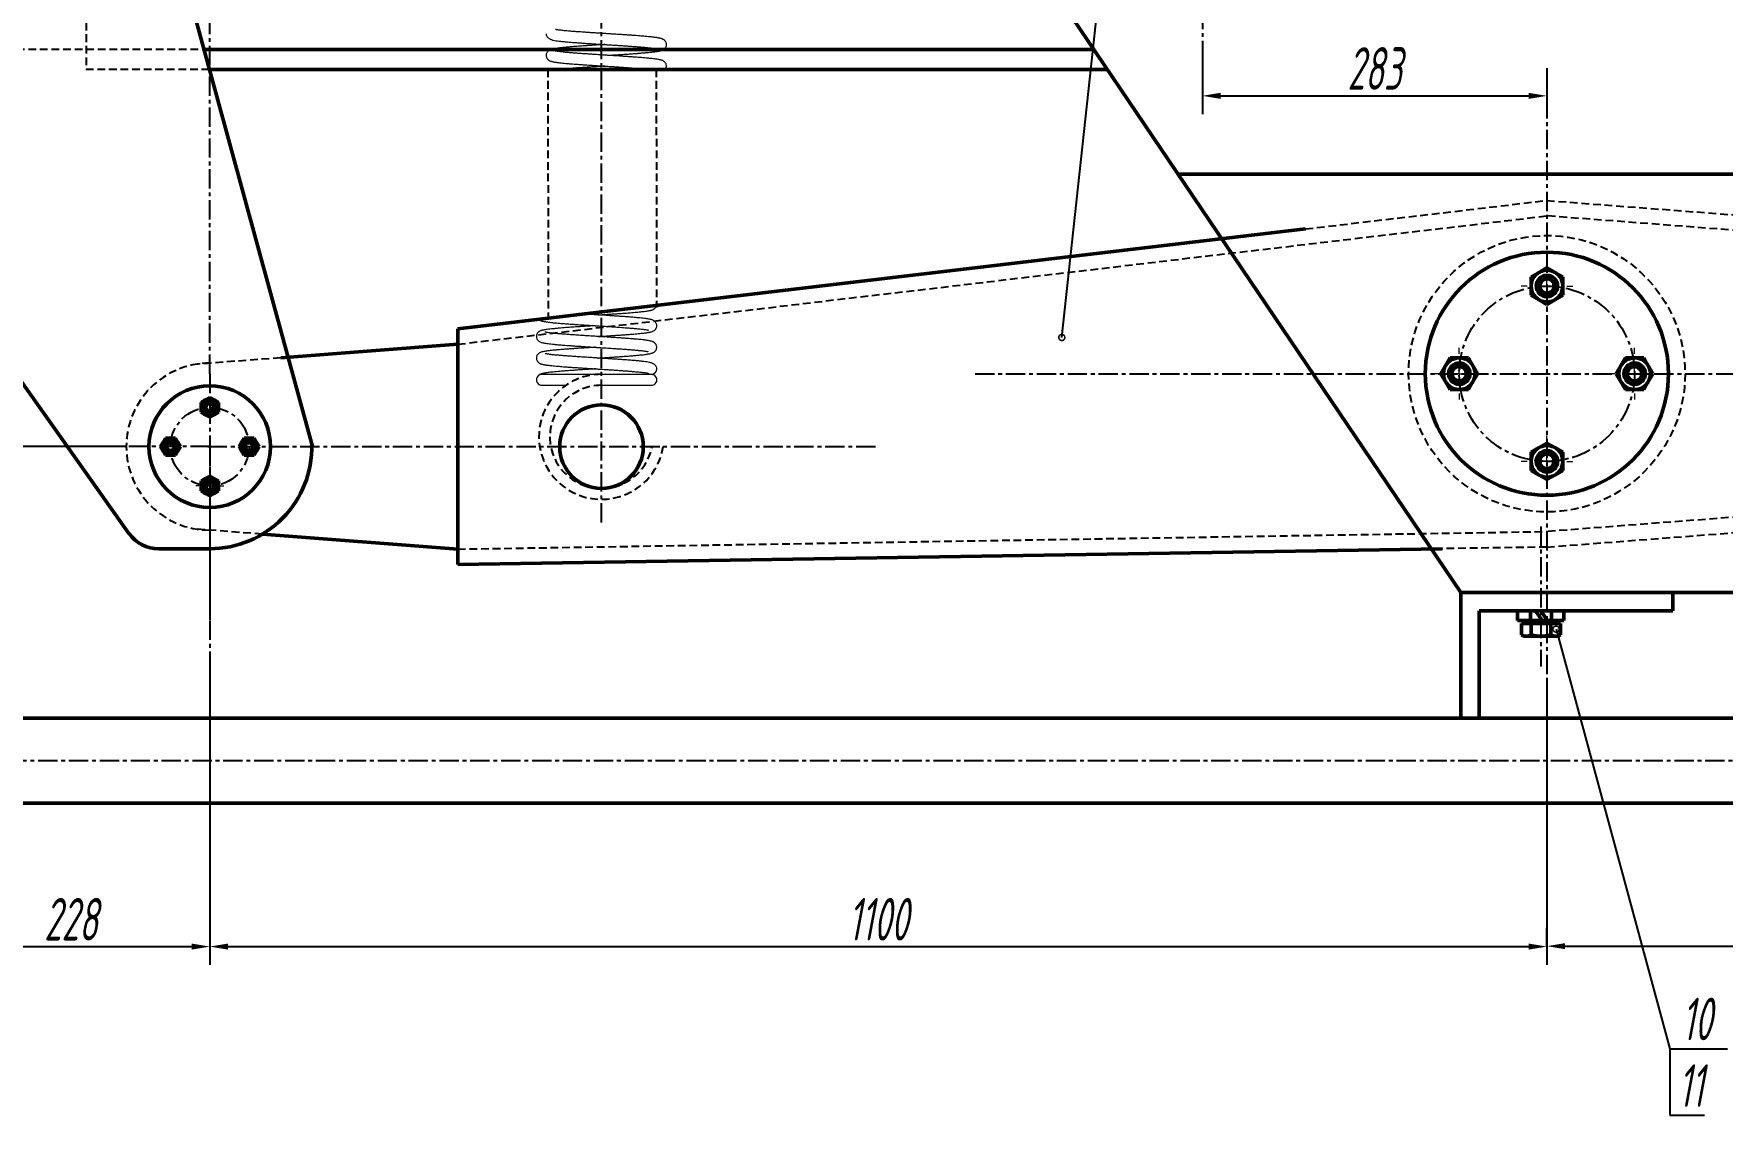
# Model space of a CAD drawing. Header units: millimetres. Extents: x 1573 to 2762, y 56 to 897.
# Drawn here: x 1899.5 to 2177.4, y 381.8 to 559.7 of the extents above; entities that cross this region are included whole.
import ezdxf
from ezdxf import colors
from ezdxf.entities.mleader import LeaderData, LeaderLine
from ezdxf.math import Vec2, Vec3

# ---------------------------------------------------------------- set-up
doc = ezdxf.new("R2010")
doc.units = ezdxf.units.MM
doc.header["$LTSCALE"] = 0.1
doc.linetypes.add('CENTER', pattern=[50.8, 31.75, -6.35, 6.35, -6.35])
doc.linetypes.add('DASHED', pattern=[19.05, 12.7, -6.35])
for name, color, linetype, lineweight in [('点画线', 1, 'CENTER', 25), ('粗实线', 7, 'Continuous', 50), ('细实线', 3, 'Continuous', 25), ('虚线', 2, 'DASHED', 25)]:
    doc.layers.add(name, color=color, linetype=linetype, lineweight=lineweight)
doc.styles.add('字母数字', font='gbeitc.shx', dxfattribs={"width": 0.7, "height": 7})
doc.dimstyles.new('线性', dxfattribs={"dimtxt": 7, "dimasz": 3, "dimexe": 3, "dimexo": 0, "dimgap": 1, "dimtad": 1, "dimdec": 0, "dimlfac": 5, "dimdsep": 46, "dimtxsty": '字母数字', "dimcen": 2.5, "dimadec": 0, "dimazin": 0, "dimtfac": 1, "dimtdec": 0, "dimtmove": 0, "dimatfit": 3, "dimfxl": 1, "dimarcsym": 0})

# ---------------------------------------------------------------- blocks, each defined once
blk = doc.blocks.new('SW_CENTERMARKSYMBOL_0')
at = {"color": 0, "linetype": 'Continuous', "lineweight": 0}
for p, q in [((0, 25), (0, 32.5)), ((-25, 0), (-32.5, 0)), ((0, 0), (-12.5, 0)), ((0, 0), (0, 12.5)), ((0, 0), (0, -12.5)), ((0, 0), (12.5, 0)), ((25, 0), (32.5, 0)), ((0, -25), (0, -32.5))]:
    blk.add_line(p, q, dxfattribs=at)
blk = doc.blocks.new('*U118')
at = {"layer": '粗实线', "color": 7, "linetype": 'Continuous', "lineweight": 50}
for p, q in [((0, 3.01), (-1.3, 2.26)), ((1.3, 2.26), (0, 3.01)), ((-1.3, 2.26), (-2.61, 1.51)), ((-2.61, 1.51), (-2.61, 0)), ((2.61, 1.51), (1.3, 2.26)), ((2.61, 0), (2.61, 1.51)), ((-2.61, 0), (-2.61, -1.51)), ((-2.61, -1.51), (-1.3, -2.26)), ((-1.3, -2.26), (0, -3.01)), ((0, -3.01), (1.3, -2.26)), ((1.3, -2.26), (2.61, -1.51)), ((2.61, -1.51), (2.61, 0))]:
    blk.add_line(p, q, dxfattribs=at)
for radius in [2.61, 1.76, 1.21]:
    blk.add_circle((0, 0), radius, dxfattribs=at)
blk.add_arc((0, 0), 1.18, 255, 195, dxfattribs=at)
at = {"layer": '粗实线', "color": 7, "linetype": 'Continuous', "lineweight": 50, "xscale": 0.1304200000000001, "yscale": 0.1304200000000001, "zscale": 0.1304200000000001}
blk.add_blockref('SW_CENTERMARKSYMBOL_0', (0, 0), dxfattribs=at)
blk = doc.blocks.new('*U119')
at = {"layer": '虚线', "color": 0, "linetype": 'ByBlock', "lineweight": -2, "transparency": 16777216}
for p, rotation in [((546.74, 21.82), 180), ((532.31, 7.4), 270), ((561.16, 7.4), 90.00000000000001)]:
    blk.add_blockref('*U118', p, dxfattribs=dict(at, rotation=rotation))
blk.add_blockref('*U118', (546.74, -7.02), dxfattribs=at)
blk = doc.blocks.new('*U120')
at = {"layer": '粗实线', "color": 7, "linetype": 'Continuous', "lineweight": 50}
for p, q in [((-0.71, 1.23), (-1.42, 0.82)), ((-1.42, 0.82), (-1.42, 0)), ((0, 1.64), (-0.71, 1.23)), ((0.71, 1.23), (0, 1.64)), ((1.42, 0.82), (0.71, 1.23)), ((1.42, 0), (1.42, 0.82)), ((-1.42, 0), (-1.42, -0.82)), ((-1.42, -0.82), (-0.71, -1.23)), ((-0.71, -1.23), (0, -1.64)), ((0, -1.64), (0.71, -1.23)), ((0.71, -1.23), (1.42, -0.82)), ((1.42, -0.82), (1.42, 0))]:
    blk.add_line(p, q, dxfattribs=at)
for radius in [1.42, 0.956, 0.885, 0.659]:
    blk.add_circle((0, 0), radius, dxfattribs=at)
blk.add_arc((0, 0), 0.64, 255, 195, dxfattribs=at)
blk = doc.blocks.new('*U121')
at = {"layer": '虚线', "color": 0, "linetype": 'ByBlock', "lineweight": -2, "transparency": 16777216}
for p, rotation in [((326.74, 13.87), 180), ((320.27, 7.4), 270), ((333.2, 7.4), 90)]:
    blk.add_blockref('*U120', p, dxfattribs=dict(at, rotation=rotation))
blk.add_blockref('*U120', (326.74, 0.93), dxfattribs=at)
blk = doc.blocks.new('*D246')
at = {"layer": 'Defpoints', "color": 0, "transparency": 16777216}
for p in [(1868.01, 572), (1767.58, 491.79), (1914.77, 491.79)]:
    blk.add_point(p, dxfattribs=at)
at = {"layer": '细实线', "color": 0, "lineweight": -2, "transparency": 16777216}
for p, q in [((1868.01, 572), (1764.58, 572)), ((1767.58, 569), (1767.58, 494.79)), ((1914.77, 491.79), (1764.58, 491.79))]:
    blk.add_line(p, q, dxfattribs=at)
at = {"layer": '细实线', "color": 0, "transparency": 16777216}
for points in [[(1767.08, 569), (1768.08, 569), (1767.58, 572)], [(1767.08, 494.79), (1768.08, 494.79), (1767.58, 491.79)]]:
    blk.add_solid(points, dxfattribs=at)
at = {"layer": '细实线', "color": 0, "transparency": 16777216, "insert": (1763.08, 531.89), "char_height": 7, "attachment_point": 5, "rotation": 90, "style": '字母数字'}
blk.add_mtext('401', dxfattribs=at)
blk = doc.blocks.new('*D249')
at = {"layer": 'Defpoints', "color": 0, "transparency": 16777216}
for p in [(1882.86, 549.58), (1928.5, 457.45), (1928.5, 409.52)]:
    blk.add_point(p, dxfattribs=at)
at = {"layer": '细实线', "color": 0, "lineweight": -2, "transparency": 16777216}
for p, q in [((1882.86, 549.58), (1882.86, 406.52)), ((1928.5, 457.45), (1928.5, 406.52)), ((1885.86, 409.52), (1925.5, 409.52))]:
    blk.add_line(p, q, dxfattribs=at)
at = {"layer": '细实线', "color": 0, "transparency": 16777216}
for points in [[(1885.86, 410.02), (1885.86, 409.02), (1882.86, 409.52)], [(1925.5, 410.02), (1925.5, 409.02), (1928.5, 409.52)]]:
    blk.add_solid(points, dxfattribs=at)
at = {"layer": '细实线', "color": 0, "transparency": 16777216, "insert": (1905.68, 414.02), "char_height": 7, "attachment_point": 5, "style": '字母数字'}
blk.add_mtext('228', dxfattribs=at)
blk = doc.blocks.new('*D250')
at = {"layer": 'Defpoints', "color": 0, "transparency": 16777216}
for p in [(1928.5, 457.45), (2148.5, 453.51), (2148.5, 409.52)]:
    blk.add_point(p, dxfattribs=at)
at = {"layer": '细实线', "color": 0, "lineweight": -2, "transparency": 16777216}
for p, q in [((1928.5, 457.45), (1928.5, 406.52)), ((2148.5, 453.51), (2148.5, 406.52)), ((1931.5, 409.52), (2145.5, 409.52))]:
    blk.add_line(p, q, dxfattribs=at)
at = {"layer": '细实线', "color": 0, "transparency": 16777216}
for points in [[(1931.5, 410.02), (1931.5, 409.02), (1928.5, 409.52)], [(2145.5, 410.02), (2145.5, 409.02), (2148.5, 409.52)]]:
    blk.add_solid(points, dxfattribs=at)
at = {"layer": '细实线', "color": 0, "transparency": 16777216, "insert": (2038.5, 414.02), "char_height": 7, "attachment_point": 5, "style": '字母数字'}
blk.add_mtext('1100', dxfattribs=at)
blk = doc.blocks.new('*D251')
at = {"layer": 'Defpoints', "color": 0, "transparency": 16777216}
for p in [(2148.5, 409.52), (2308.5, 409.59), (2308.5, 409.52)]:
    blk.add_point(p, dxfattribs=at)
at = {"layer": '细实线', "color": 0, "lineweight": -2, "transparency": 16777216}
for p, q in [((2148.5, 409.52), (2148.5, 412.59)), ((2308.5, 409.52), (2308.5, 412.59)), ((2151.5, 409.59), (2305.5, 409.59))]:
    blk.add_line(p, q, dxfattribs=at)
at = {"layer": '细实线', "color": 0, "transparency": 16777216}
for points in [[(2151.5, 410.09), (2151.5, 409.09), (2148.5, 409.59)], [(2305.5, 410.09), (2305.5, 409.09), (2308.5, 409.59)]]:
    blk.add_solid(points, dxfattribs=at)
at = {"layer": '细实线', "color": 0, "transparency": 16777216, "insert": (2228.5, 414.09), "char_height": 7, "attachment_point": 5, "style": '字母数字'}
blk.add_mtext('800', dxfattribs=at)
blk = doc.blocks.new('*D252')
at = {"layer": 'Defpoints', "color": 0, "transparency": 16777216}
for p in [(2091.83, 557.71), (2148.5, 554.06), (2148.5, 549.52)]:
    blk.add_point(p, dxfattribs=at)
at = {"layer": '细实线', "color": 0, "lineweight": -2, "transparency": 16777216}
for p, q in [((2091.83, 557.71), (2091.83, 546.52)), ((2148.5, 554.06), (2148.5, 546.52)), ((2094.83, 549.52), (2145.5, 549.52))]:
    blk.add_line(p, q, dxfattribs=at)
at = {"layer": '细实线', "color": 0, "transparency": 16777216}
for points in [[(2094.83, 550.02), (2094.83, 549.02), (2091.83, 549.52)], [(2145.5, 550.02), (2145.5, 549.02), (2148.5, 549.52)]]:
    blk.add_solid(points, dxfattribs=at)
at = {"layer": '细实线', "color": 0, "transparency": 16777216, "insert": (2120.16, 554.02), "char_height": 7, "attachment_point": 5, "style": '字母数字'}
blk.add_mtext('283', dxfattribs=at)
blk = doc.blocks.new('_DotSmall')
at = {"color": 0, "linetype": 'ByBlock', "lineweight": 15, "const_width": 0.5}
blk.add_lwpolyline([(-0.0625, 0, 1), (0.0625, 0, 1)], format="xyb", close=True, dxfattribs=at)

msp = doc.modelspace()

# ---------------------------------------------------------------- linework, layer by layer
at = {"layer": '点画线'}
for p, q in [((1992.95, 479.33), (1992.95, 661.48)), ((1928.5, 503.79), (1928.5, 648.61)), ((2091.83, 619.53), (2091.83, 557.71)), ((1928.5, 503.79), (1928.5, 536.15)), ((1928.5, 503.79), (1928.5, 457.45)), ((1928.5, 491.79), (1860.92, 491.79)), ((1928.16, 491.79), (2038.13, 491.79)), ((1928.5, 491.79), (1928.5, 462.19)), ((2147.53, 478.67), (2147.53, 455.61)), ((1890.09, 440.13), (2350.17, 440.13))]:
    msp.add_line(p, q, dxfattribs=at)
at = {"layer": '点画线', "color": 240, "true_color": 0xed1f24}
msp.add_line((2148.5, 554.06), (2148.5, 453.51), dxfattribs=at)
at = {"layer": '点画线', "color": 1}
msp.add_line((2054.42, 503.79), (2350.88, 503.79), dxfattribs=at)
at = {"layer": '点画线'}
for centre, radius in [((2148.5, 503.79), 14.42), ((1928.5, 491.79), 6.47)]:
    msp.add_circle(centre, radius, dxfattribs=at)
at = {"layer": '粗实线'}
for p, q in [((1945.39, 491.79), (1908.33, 627.51)), ((1915.21, 477.51), (1821.44, 609.77)), ((2134.34, 467.77), (2051.55, 590.32)), ((2073.96, 557.15), (1927.55, 557.15)), ((2076.18, 553.87), (1928.43, 553.87)), ((1969.33, 511.18), (2108.76, 527.61)), ((1969.33, 508.64), (1940.2, 506.41)), ((1969.33, 474.93), (1937.17, 477.39)), ((1928.5, 474.98), (1920.11, 474.98)), ((1969.33, 472.39), (2131.25, 475)), ((2134.34, 467.77), (2134.32, 464.77)), ((2134.34, 467.77), (2134.34, 450.13)), ((2169.23, 464.77), (2169.23, 467.77)), ((2134.32, 464.77), (2134.34, 464.77)), ((2137.34, 464.77), (2169.23, 464.77)), ((2137.34, 464.77), (2137.34, 447.13)), ((2149.28, 463.17), (2145.78, 463.17)), ((2134.34, 450.13), (2134.34, 447.13)), ((2137.34, 447.13), (1894.81, 447.13)), ((2137.34, 447.13), (2265.98, 447.13)), ((2137.34, 433.13), (1885.38, 433.13)), ((2137.34, 433.13), (2265.98, 433.13))]:
    msp.add_line(p, q, dxfattribs=at)
at = {"layer": '粗实线', "color": 7}
for p, q in [((2179.68, 536.63), (2087.82, 536.63)), ((1969.33, 511.18), (1969.33, 472.39)), ((2179.68, 467.77), (2134.34, 467.77))]:
    msp.add_line(p, q, dxfattribs=at)
at = {"layer": '粗实线', "lineweight": 50}
for p, q in [((2145.78, 464.77), (2143.65, 464.77)), ((2143.65, 463.17), (2143.65, 464.77)), ((2149.28, 464.77), (2145.78, 464.77)), ((2147.7, 463.17), (2146.65, 464.77)), ((2148.58, 463.17), (2147.53, 464.77)), ((2149.28, 463.17), (2149.28, 464.77)), ((2149.28, 464.77), (2151.31, 464.77)), ((2151.31, 464.77), (2151.31, 463.17)), ((2143.65, 463.17), (2145.78, 463.17)), ((2151.31, 463.17), (2149.28, 463.17))]:
    msp.add_line(p, q, dxfattribs=at)
at = {"layer": '粗实线', "color": 7, "linetype": 'Continuous', "lineweight": 50}
for p, q in [((2145.78, 464.77), (2145.78, 463.17)), ((2149.28, 463.17), (2149.28, 464.77)), ((2144.3, 462.68), (2144.3, 460.83)), ((2144.3, 462.68), (2145.11, 462.68)), ((2144.73, 463.03), (2144.73, 462.68)), ((2144.73, 463.03), (2147.53, 463.03)), ((2145.11, 462.68), (2145.92, 462.68)), ((2145.92, 462.68), (2145.92, 460.83)), ((2145.92, 462.68), (2147.53, 462.68)), ((2147.53, 463.03), (2150.33, 463.03)), ((2147.53, 462.68), (2149.15, 462.68)), ((2149.15, 462.68), (2149.15, 460.83)), ((2149.15, 462.68), (2149.95, 462.68)), ((2149.95, 462.68), (2150.76, 462.68)), ((2150.33, 462.68), (2150.33, 463.03)), ((2150.76, 462.68), (2150.76, 460.83)), ((2144.3, 460.83), (2144.73, 460.58)), ((2144.73, 460.58), (2145.11, 460.58)), ((2145.11, 460.58), (2147.53, 460.58)), ((2147.53, 460.58), (2149.95, 460.58)), ((2149.95, 460.58), (2150.33, 460.58)), ((2150.33, 460.58), (2150.76, 460.83))]:
    msp.add_line(p, q, dxfattribs=at)
at = {"layer": '粗实线', "color": 7}
for centre, radius in [((2148.5, 503.79), 20), ((1928.5, 491.79), 10)]:
    msp.add_circle(centre, radius, dxfattribs=at)
at = {"layer": '粗实线', "color": 7, "true_color": 0xffffff}
msp.add_circle((1992.95, 491.79), 6.87, dxfattribs=at)
at = {"layer": '粗实线'}
for centre, radius, start, end in [((1928.5, 491.79), 16.8, 270, 1.0718), ((1920.11, 480.98), 6, 215.3386, 270)]:
    msp.add_arc(centre, radius, start, end, dxfattribs=at)
at = {"layer": '粗实线', "color": 7, "linetype": 'Continuous', "lineweight": 50}
for centre, start, end in [((2145.64, 463.17), 270, 0), ((2149.42, 463.17), 180, 270)]:
    msp.add_arc(centre, 0.14, start, end, dxfattribs=at)
for points in [[(2145.11, 460.58), (2144.97, 460.58), (2144.84, 460.61), (2144.57, 460.69), (2144.43, 460.76), (2144.3, 460.83)], [(2145.92, 460.83), (2146.18, 460.76), (2146.45, 460.69), (2146.99, 460.61), (2147.26, 460.58), (2147.53, 460.58)], [(2147.53, 460.58), (2147.81, 460.58), (2148.08, 460.61), (2148.62, 460.7), (2148.89, 460.76), (2149.15, 460.83)], [(2149.95, 460.58), (2149.82, 460.58), (2149.68, 460.61), (2149.41, 460.69), (2149.28, 460.76), (2149.15, 460.83)]]:
    msp.add_open_spline(points, degree=3, knots=[0, 0, 0, 0, 0.5, 0.5, 1, 1, 1, 1], dxfattribs=at)
for points in [[(2145.92, 460.83), (2145.65, 460.68), (2145.38, 460.58), (2145.11, 460.58)], [(2150.76, 460.83), (2150.5, 460.68), (2150.23, 460.58), (2149.95, 460.58)]]:
    msp.add_open_spline(points, degree=3, dxfattribs=at)
at = {"layer": '细实线'}
for p, q in [((2168.72, 392.71), (2168.72, 381.77)), ((2168.72, 381.77), (2174.43, 381.77))]:
    msp.add_line(p, q, dxfattribs=at)
at = {"layer": '虚线'}
for p, q in [((1908.14, 590.13), (1908.14, 553.87)), ((1928.5, 557.15), (1882.86, 557.15)), ((2001.95, 555.62), (2001.95, 555.56)), ((1928.43, 553.87), (1908.14, 553.87)), ((1984.12, 553.87), (1984.19, 512.93)), ((2001.96, 553.87), (2002.02, 514.68)), ((2108.76, 527.61), (2148.5, 532.3)), ((1969.33, 508.64), (2148.5, 529.76)), ((2267.68, 520.64), (2148.5, 529.76)), ((1940.2, 506.41), (1926.42, 505.36)), ((2267.68, 486.93), (2148.5, 477.82)), ((1937.17, 477.39), (1926.42, 478.21)), ((1969.33, 474.93), (2148.5, 477.82)), ((2148.5, 475.27), (2131.25, 475)), ((2148.5, 475.27), (2179.68, 477.66))]:
    msp.add_line(p, q, dxfattribs=at)
at = {"layer": '虚线', "color": 2, "true_color": 0xf1eb1f}
msp.add_line((2148.5, 532.3), (2179.68, 529.91), dxfattribs=at)
at = {"layer": '虚线', "color": 2}
msp.add_line((2001.28, 491.79), (2003.1, 491.79), dxfattribs=at)
msp.add_circle((2148.5, 503.79), 22.74, dxfattribs=at)
at = {"layer": '虚线', "color": 0}
msp.add_circle((2148.5, 503.79), 20, dxfattribs=at)
at = {"layer": '虚线'}
msp.add_arc((1928.5, 491.79), 13.73, 90, 270, dxfattribs=at)
at = {"layer": '虚线', "color": 2, "linetype": 'Continuous', "lineweight": 15}
for centre, start, end in [((1983.15, 502.79), 90.0154, 270.0154), ((2001.15, 504.6), 227.3173, 359.8787), ((2001.15, 502.79), 0.0001, 90.0316), ((2001.15, 502.79), 269.9791, 0.0001)]:
    msp.add_arc(centre, 0.9, start, end, dxfattribs=at)
at = {"layer": '虚线', "color": 2}
for centre, radius, end in [((1992.95, 493.41), 10.29, 350.931), ((1992.95, 493.4), 8.49, 349.0068)]:
    msp.add_arc(centre, radius, 90, end, dxfattribs=at)
at = {"layer": '虚线', "color": 2, "linetype": 'Continuous', "lineweight": 15}
for points, knots in [([(1983.84, 559.74), (1983.85, 559.64), (1983.87, 559.46), (1984.01, 559.23), (1984.2, 559.04), (1984.41, 558.9), (1984.62, 558.8), (1984.82, 558.73), (1985.09, 558.66), (1985.46, 558.59), (1985.95, 558.53), (1986.5, 558.47), (1987.17, 558.41), (1987.95, 558.34), (1988.72, 558.28), (1989.43, 558.23), (1990.05, 558.18), (1990.71, 558.14), (1991.36, 558.1), (1991.94, 558.06), (1992.42, 558.03), (1992.8, 558.01), (1993.11, 557.99), (1993.36, 557.97), (1993.56, 557.96), (1993.76, 557.94), (1994.03, 557.93), (1994.4, 557.9), (1994.87, 557.88), (1995.42, 557.84), (1996.07, 557.8), (1996.78, 557.75), (1997.54, 557.7), (1998.29, 557.65), (1999.01, 557.59), (1999.71, 557.54), (2000.28, 557.49), (2000.73, 557.44), (2001.07, 557.41), (2001.35, 557.37), (2001.58, 557.34), (2001.77, 557.32), (2001.91, 557.29), (2002.03, 557.27), (2002.12, 557.26), (2002.19, 557.24), (2002.21, 557.24), (2002.21, 557.24), (2002.21, 557.24)], [0, 0, 0, 0, 0.023346, 0.045372, 0.068651, 0.087966, 0.103674, 0.118389, 0.133182, 0.166775, 0.201742, 0.238283, 0.276323, 0.315865, 0.356915, 0.382279, 0.408187, 0.434639, 0.461203, 0.484761, 0.50163, 0.515991, 0.527845, 0.537193, 0.544036, 0.549882, 0.560153, 0.574151, 0.591872, 0.61329, 0.636517, 0.666422, 0.697295, 0.729125, 0.761906, 0.795633, 0.830299, 0.853697, 0.875611, 0.895722, 0.914035, 0.930553, 0.945279, 0.958218, 0.969375, 0.980162, 0.991884, 1, 1, 1, 1]), ([(1993.97, 556.19), (1994.09, 556.19), (1994.38, 556.21), (1994.8, 556.24), (1995.27, 556.27), (1995.77, 556.3), (1996.39, 556.34), (1997.04, 556.38), (1997.72, 556.43), (1998.37, 556.48), (1999.01, 556.52), (1999.59, 556.57), (2000.15, 556.62), (2000.68, 556.67), (2001.16, 556.71), (2001.57, 556.76), (2001.94, 556.81), (2002.28, 556.86), (2002.59, 556.92), (2002.82, 556.98), (2002.99, 557.04), (2003.15, 557.12), (2003.34, 557.25), (2003.5, 557.44), (2003.6, 557.65), (2003.65, 557.88), (2003.64, 558.11), (2003.58, 558.31), (2003.5, 558.47), (2003.4, 558.6), (2003.3, 558.69), (2003.2, 558.76), (2003.11, 558.82), (2003, 558.87), (2002.87, 558.92), (2002.7, 558.97), (2002.5, 559.02), (2002.31, 559.05), (2002.13, 559.08), (2001.98, 559.11), (2001.84, 559.12), (2001.68, 559.15), (2001.44, 559.17), (2001.1, 559.21), (2000.66, 559.26), (2000.18, 559.3), (1999.68, 559.34), (1999.19, 559.38), (1998.63, 559.43), (1998.03, 559.47), (1997.41, 559.51), (1996.79, 559.56), (1996.18, 559.6), (1995.59, 559.63), (1995.09, 559.66), (1994.67, 559.69), (1994.31, 559.71), (1993.99, 559.73), (1993.65, 559.76), (1993.25, 559.78), (1992.77, 559.81), (1992.2, 559.85), (1991.55, 559.89), (1990.81, 559.94), (1990.12, 559.98), (1989.48, 560.03), (1988.91, 560.07), (1988.33, 560.11), (1987.78, 560.16), (1987.28, 560.2), (1986.84, 560.24), (1986.48, 560.28), (1986.18, 560.32), (1985.9, 560.35), (1985.67, 560.38), (1985.51, 560.41), (1985.42, 560.42), (1985.37, 560.43), (1985.38, 560.42), (1985.38, 560.42)], [0, 0, 0, 0, 0.008713, 0.021313, 0.030819, 0.043238, 0.05859, 0.076881, 0.093635, 0.112232, 0.130908, 0.148746, 0.165746, 0.185814, 0.204572, 0.222018, 0.238155, 0.258346, 0.278178, 0.297745, 0.307464, 0.317316, 0.3277, 0.336032, 0.344045, 0.351491, 0.358276, 0.364458, 0.370134, 0.375344, 0.380168, 0.384934, 0.391274, 0.399554, 0.409802, 0.423705, 0.436831, 0.448209, 0.45787, 0.46584, 0.472141, 0.478136, 0.490489, 0.505211, 0.522295, 0.541738, 0.556009, 0.571324, 0.58768, 0.605066, 0.62203, 0.637518, 0.654161, 0.668687, 0.681103, 0.69141, 0.699612, 0.707113, 0.715061, 0.724719, 0.736309, 0.750229, 0.766485, 0.785069, 0.805972, 0.821196, 0.837445, 0.854717, 0.872855, 0.890277, 0.906561, 0.921706, 0.93571, 0.948576, 0.965752, 0.980418, 0.988807, 0.996405, 1, 1, 1, 1]), ([(1993.52, 557.96), (1993.45, 557.96), (1993.25, 557.94), (1992.87, 557.92), (1992.38, 557.89), (1991.82, 557.85), (1991.21, 557.81), (1990.55, 557.77), (1989.78, 557.72), (1988.97, 557.66), (1988.15, 557.6), (1987.46, 557.54), (1986.84, 557.48), (1986.32, 557.43), (1985.88, 557.38), (1985.53, 557.33), (1985.24, 557.29), (1984.98, 557.24), (1984.74, 557.18), (1984.58, 557.13), (1984.42, 557.07), (1984.28, 556.99), (1984.13, 556.87), (1983.99, 556.7), (1983.89, 556.49), (1983.84, 556.26), (1983.85, 556.03), (1983.91, 555.83), (1983.99, 555.67), (1984.09, 555.55), (1984.18, 555.46), (1984.28, 555.38), (1984.38, 555.33), (1984.48, 555.27), (1984.62, 555.23), (1984.78, 555.18), (1984.99, 555.13), (1985.22, 555.09), (1985.42, 555.05), (1985.58, 555.03), (1985.73, 555.01), (1985.93, 554.98), (1986.21, 554.95), (1986.6, 554.91), (1987.1, 554.86), (1987.63, 554.82), (1988.18, 554.77), (1988.73, 554.73), (1989.32, 554.69), (1989.94, 554.64), (1990.54, 554.6), (1991.13, 554.56), (1991.7, 554.53), (1992.23, 554.49), (1992.68, 554.46), (1993.05, 554.44), (1993.36, 554.42), (1993.68, 554.4), (1994.04, 554.38), (1994.48, 554.35), (1995, 554.32), (1995.59, 554.28), (1996.26, 554.24), (1997, 554.19), (1997.68, 554.14), (1998.31, 554.1), (1998.86, 554.05), (1999.49, 554), (2000.13, 553.95), (2000.74, 553.89), (2001.22, 553.84), (2001.6, 553.79), (2001.87, 553.75), (2002.07, 553.72), (2002.19, 553.7), (2002.26, 553.68), (2002.25, 553.68), (2002.25, 553.68)], [0, 0, 0, 0, 0.0045479, 0.0149221, 0.0268822, 0.04043, 0.0555675, 0.0722966, 0.0899884, 0.1152555, 0.138859, 0.1607948, 0.1810613, 0.202177, 0.2211071, 0.2378443, 0.2531322, 0.268686, 0.2846222, 0.3009789, 0.3082173, 0.3156261, 0.3233971, 0.3316236, 0.3395174, 0.3468411, 0.3535033, 0.3595743, 0.3651515, 0.3702769, 0.3750278, 0.3797454, 0.3860408, 0.3942517, 0.4044077, 0.4164121, 0.4315628, 0.4443666, 0.4548737, 0.4631212, 0.4698867, 0.477525, 0.4909322, 0.506675, 0.5247473, 0.5451422, 0.5600301, 0.5759469, 0.5928913, 0.6099289, 0.6255309, 0.6396782, 0.6547371, 0.6677092, 0.6785982, 0.6874064, 0.6941356, 0.701265, 0.71, 0.7204493, 0.7328941, 0.7474085, 0.7639883, 0.7826283, 0.8033206, 0.8182543, 0.8340934, 0.8508097, 0.8752325, 0.897834, 0.9186122, 0.9375708, 0.9547122, 0.9700407, 0.9835665, 0.9954134, 1, 1, 1, 1]), ([(2003.47, 553.87), (2003.51, 553.92), (2003.59, 554.06), (2003.66, 554.33), (2003.63, 554.64), (2003.52, 554.89), (2003.38, 555.07), (2003.21, 555.22), (2003.02, 555.32), (2002.85, 555.38), (2002.69, 555.42), (2002.51, 555.46), (2002.26, 555.51), (2001.93, 555.56), (2001.5, 555.62), (2001.01, 555.67), (2000.44, 555.73), (1999.75, 555.79), (1999.07, 555.84), (1998.43, 555.89), (1997.85, 555.93), (1997.23, 555.98), (1996.58, 556.02), (1995.97, 556.06), (1995.44, 556.09), (1995, 556.12), (1994.63, 556.14), (1994.33, 556.16), (1994.09, 556.18), (1993.9, 556.19), (1993.71, 556.2), (1993.48, 556.22), (1993.18, 556.24), (1992.81, 556.26), (1992.38, 556.29), (1991.81, 556.32), (1991.14, 556.37), (1990.38, 556.42), (1989.62, 556.47), (1988.88, 556.52), (1988.17, 556.58), (1987.49, 556.63), (1986.89, 556.69), (1986.38, 556.74), (1985.99, 556.79), (1985.7, 556.83), (1985.5, 556.86), (1985.38, 556.89), (1985.32, 556.9), (1985.29, 556.91), (1985.27, 556.91), (1985.28, 556.91), (1985.28, 556.9)], [0.3352831, 0.3352831, 0.3352831, 0.3352831, 0.3411813, 0.3501714, 0.3595169, 0.3685136, 0.3770674, 0.385153, 0.3975586, 0.4098413, 0.4221779, 0.4344356, 0.4466262, 0.4668218, 0.4869089, 0.507039, 0.5283872, 0.5512623, 0.5756601, 0.5910349, 0.6069597, 0.6234342, 0.6404576, 0.6571972, 0.6694349, 0.6800546, 0.6890578, 0.6964457, 0.702219, 0.7063784, 0.7103327, 0.7159471, 0.7232296, 0.7321792, 0.7427942, 0.7548992, 0.7738353, 0.793396, 0.8135766, 0.8343733, 0.8557828, 0.877799, 0.9004075, 0.9217935, 0.9405701, 0.9567418, 0.9703159, 0.9813036, 0.9852567, 0.9904741, 0.997151, 1, 1, 1, 1]), ([(1993.52, 554.41), (1993.47, 554.41), (1993.31, 554.4), (1993.01, 554.38), (1992.58, 554.35), (1992.07, 554.32), (1991.46, 554.28), (1990.75, 554.23), (1989.99, 554.18), (1989.23, 554.13), (1988.54, 554.08), (1987.92, 554.03), (1987.36, 553.98), (1986.85, 553.93), (1986.49, 553.9), (1986.3, 553.88), (1986.27, 553.87)], [0, 0, 0, 0, 0.0031899, 0.011459, 0.0218273, 0.0342966, 0.0481524, 0.0671941, 0.0868773, 0.1072084, 0.1281927, 0.1454547, 0.1631379, 0.1812455, 0.199157, 0.203834, 0.203834, 0.203834, 0.203834]), ([(1992.38, 513.47), (1992.39, 513.47), (1992.54, 513.48), (1992.86, 513.5), (1993.35, 513.53), (1993.92, 513.57), (1994.57, 513.61), (1995.29, 513.66), (1996.07, 513.71), (1996.89, 513.77), (1997.62, 513.82), (1998.24, 513.87), (1998.73, 513.92), (1999.23, 513.96), (1999.72, 514.02), (2000.17, 514.07), (2000.53, 514.12), (2000.82, 514.17), (2001.04, 514.22), (2001.21, 514.26), (2001.36, 514.32), (2001.5, 514.38), (2001.61, 514.44), (2001.69, 514.51), (2001.81, 514.61), (2001.93, 514.77), (2002, 514.93), (2002.02, 515.03), (2002.02, 515.04)], [0, 0, 0, 0, 0.0009915, 0.0109928, 0.0229162, 0.0369339, 0.0530496, 0.0712672, 0.0915921, 0.1140341, 0.1386023, 0.1557302, 0.1721334, 0.1877407, 0.2096586, 0.2297924, 0.2481395, 0.2646963, 0.2794606, 0.2924418, 0.304158, 0.3149923, 0.3201405, 0.3251656, 0.3307919, 0.3376425, 0.3459677, 0.3463922, 0.3463922, 0.3463922, 0.3463922]), ([(1991.92, 511.69), (1991.81, 511.69), (1991.54, 511.67), (1991.08, 511.64), (1990.53, 511.61), (1989.9, 511.57), (1989.2, 511.52), (1988.44, 511.47), (1987.73, 511.42), (1987.09, 511.37), (1986.53, 511.33), (1985.92, 511.28), (1985.3, 511.22), (1984.71, 511.16), (1984.23, 511.11), (1983.85, 511.06), (1983.55, 511.01), (1983.31, 510.96), (1983.13, 510.91), (1982.98, 510.87), (1982.82, 510.8), (1982.68, 510.72), (1982.55, 510.62), (1982.43, 510.49), (1982.31, 510.29), (1982.23, 510), (1982.26, 509.69), (1982.37, 509.44), (1982.51, 509.26), (1982.68, 509.11), (1982.87, 509.02), (1983.04, 508.95), (1983.2, 508.91), (1983.38, 508.87), (1983.63, 508.82), (1983.96, 508.77), (1984.39, 508.71), (1984.88, 508.66), (1985.45, 508.6), (1986.14, 508.54), (1986.82, 508.49), (1987.46, 508.44), (1988.04, 508.4), (1988.66, 508.35), (1989.31, 508.31), (1989.92, 508.27), (1990.46, 508.24), (1990.89, 508.21), (1991.26, 508.19), (1991.56, 508.17), (1991.8, 508.15), (1991.99, 508.14), (1992.18, 508.13), (1992.41, 508.11), (1992.71, 508.1), (1993.08, 508.07), (1993.51, 508.04), (1994.08, 508.01), (1994.75, 507.96), (1995.51, 507.91), (1996.27, 507.86), (1997.01, 507.81), (1997.72, 507.75), (1998.4, 507.7), (1999, 507.64), (1999.51, 507.59), (1999.9, 507.54), (2000.19, 507.5), (2000.39, 507.47), (2000.51, 507.45), (2000.57, 507.43), (2000.6, 507.42), (2000.62, 507.42), (2000.62, 507.43), (2000.61, 507.43)], [0, 0, 0, 0, 0.008266, 0.019649, 0.033114, 0.048671, 0.066326, 0.086082, 0.107949, 0.123708, 0.140412, 0.157482, 0.181634, 0.204002, 0.224588, 0.243392, 0.260412, 0.275642, 0.289082, 0.301052, 0.312098, 0.322402, 0.327554, 0.333694, 0.341181, 0.350171, 0.359517, 0.368514, 0.377067, 0.385153, 0.397559, 0.409841, 0.422178, 0.434436, 0.446626, 0.466822, 0.486909, 0.507039, 0.528387, 0.551262, 0.57566, 0.591035, 0.60696, 0.623434, 0.640458, 0.657197, 0.669435, 0.680055, 0.689058, 0.696446, 0.702219, 0.706378, 0.710333, 0.715947, 0.72323, 0.732179, 0.742794, 0.754899, 0.773835, 0.793396, 0.813577, 0.834373, 0.855783, 0.877799, 0.900408, 0.921793, 0.94057, 0.956742, 0.970316, 0.981304, 0.985257, 0.990474, 0.997151, 1, 1, 1, 1]), ([(1982.59, 512.74), (1982.6, 512.73), (1982.66, 512.69), (1982.78, 512.61), (1982.95, 512.53), (1983.1, 512.48), (1983.23, 512.45), (1983.38, 512.42), (1983.59, 512.38), (1983.87, 512.33), (1984.25, 512.28), (1984.73, 512.22), (1985.25, 512.17), (1985.78, 512.12), (1986.28, 512.08), (1986.88, 512.03), (1987.58, 511.98), (1988.36, 511.93), (1989.12, 511.87), (1989.84, 511.83), (1990.52, 511.78), (1991.21, 511.74), (1991.88, 511.7), (1992.52, 511.66), (1993.01, 511.63), (1993.4, 511.6), (1993.76, 511.58), (1994.2, 511.55), (1994.7, 511.52), (1995.23, 511.48), (1995.78, 511.45), (1996.32, 511.41), (1996.96, 511.36), (1997.63, 511.31), (1998.3, 511.25), (1998.87, 511.2), (1999.34, 511.16), (1999.73, 511.11), (2000.08, 511.07), (2000.37, 511.02), (2000.57, 510.98), (2000.67, 510.96), (2000.67, 510.96), (2000.66, 510.96)], [0.3755385, 0.3755385, 0.3755385, 0.3755385, 0.3777504, 0.3861202, 0.3979612, 0.4081622, 0.4178848, 0.4287675, 0.4408345, 0.4575786, 0.4761652, 0.4965937, 0.5188663, 0.534743, 0.5510905, 0.5668555, 0.5892774, 0.6102449, 0.6297623, 0.6478333, 0.6644631, 0.6796576, 0.6976765, 0.7130301, 0.7256911, 0.7327237, 0.7415082, 0.7521571, 0.7646684, 0.7790393, 0.7924335, 0.8071138, 0.8227376, 0.8452942, 0.8665397, 0.8864713, 0.9050894, 0.9223964, 0.9383944, 0.9583606, 0.9779151, 0.9970675, 1, 1, 1, 1]), ([(1992.38, 509.92), (1992.42, 509.92), (1992.58, 509.93), (1992.88, 509.95), (1993.31, 509.98), (1993.82, 510.01), (1994.43, 510.05), (1995.14, 510.1), (1995.9, 510.15), (1996.66, 510.2), (1997.35, 510.25), (1997.97, 510.3), (1998.53, 510.35), (1999.04, 510.4), (1999.5, 510.44), (1999.89, 510.49), (2000.21, 510.53), (2000.46, 510.56), (2000.66, 510.59), (2000.81, 510.62), (2000.93, 510.64), (2001.05, 510.67), (2001.2, 510.71), (2001.37, 510.77), (2001.54, 510.85), (2001.7, 510.96), (2001.82, 511.08), (2001.9, 511.18), (2001.96, 511.29), (2002, 511.39), (2002.04, 511.52), (2002.05, 511.68), (2002.04, 511.87), (2001.97, 512.08), (2001.86, 512.27), (2001.7, 512.44), (2001.52, 512.56), (2001.33, 512.64), (2001.17, 512.69), (2001.03, 512.72), (2000.84, 512.77), (2000.58, 512.81), (2000.24, 512.86), (1999.81, 512.91), (1999.28, 512.97), (1998.67, 513.03), (1997.98, 513.09), (1997.27, 513.14), (1996.56, 513.2), (1995.86, 513.24), (1995.18, 513.29), (1994.54, 513.33), (1993.98, 513.37), (1993.54, 513.4), (1993.23, 513.42), (1993, 513.43), (1992.78, 513.44), (1992.51, 513.46), (1992.15, 513.48), (1991.69, 513.51), (1991.14, 513.55), (1990.57, 513.58), (1990.19, 513.61), (1990.01, 513.62)], [0, 0, 0, 0, 0.0031899, 0.011459, 0.0218273, 0.0342966, 0.0481524, 0.0671941, 0.0868773, 0.1072084, 0.1281927, 0.1454547, 0.1631379, 0.1812455, 0.199157, 0.2154729, 0.230137, 0.243145, 0.254493, 0.2641774, 0.2723065, 0.2784973, 0.2866409, 0.2968312, 0.3073877, 0.3190333, 0.3278073, 0.3336621, 0.3364028, 0.3395231, 0.3434441, 0.3481689, 0.3536613, 0.3598274, 0.3665506, 0.3740852, 0.3874671, 0.3995415, 0.4103202, 0.4209766, 0.4327019, 0.4488624, 0.4666937, 0.486198, 0.5073785, 0.5301581, 0.5525395, 0.5736621, 0.593534, 0.6121618, 0.6295495, 0.6457009, 0.6605651, 0.670433, 0.6779734, 0.6831871, 0.687392, 0.6937539, 0.7024102, 0.7133584, 0.7265951, 0.7421162, 0.75496, 0.75496, 0.75496, 0.75496]), ([(1992.38, 506.37), (1992.44, 506.37), (1992.65, 506.39), (1993.02, 506.41), (1993.51, 506.44), (1994.07, 506.48), (1994.68, 506.52), (1995.34, 506.56), (1996.11, 506.61), (1996.92, 506.67), (1997.74, 506.73), (1998.43, 506.79), (1999.05, 506.85), (1999.58, 506.9), (2000.02, 506.95), (2000.36, 507), (2000.65, 507.04), (2000.91, 507.09), (2001.15, 507.15), (2001.31, 507.2), (2001.47, 507.26), (2001.61, 507.34), (2001.76, 507.46), (2001.9, 507.63), (2002.01, 507.84), (2002.05, 508.07), (2002.04, 508.3), (2001.98, 508.5), (2001.9, 508.66), (2001.8, 508.78), (2001.71, 508.87), (2001.61, 508.95), (2001.52, 509), (2001.41, 509.06), (2001.28, 509.1), (2001.11, 509.15), (2000.9, 509.2), (2000.67, 509.24), (2000.48, 509.28), (2000.31, 509.3), (2000.16, 509.32), (1999.96, 509.35), (1999.68, 509.38), (1999.29, 509.42), (1998.79, 509.47), (1998.26, 509.51), (1997.71, 509.56), (1997.17, 509.6), (1996.57, 509.64), (1995.95, 509.69), (1995.35, 509.73), (1994.76, 509.77), (1994.19, 509.8), (1993.66, 509.84), (1993.21, 509.87), (1992.84, 509.89), (1992.53, 509.91), (1992.22, 509.93), (1991.85, 509.95), (1991.41, 509.98), (1990.89, 510.01), (1990.3, 510.05), (1989.63, 510.09), (1988.89, 510.14), (1988.21, 510.19), (1987.58, 510.24), (1987.03, 510.28), (1986.4, 510.33), (1985.76, 510.38), (1985.15, 510.44), (1984.67, 510.49), (1984.29, 510.54), (1984.02, 510.58), (1983.82, 510.61), (1983.7, 510.63), (1983.63, 510.65), (1983.64, 510.65), (1983.64, 510.65)], [0, 0, 0, 0, 0.0045479, 0.0149221, 0.0268822, 0.04043, 0.0555675, 0.0722966, 0.0899884, 0.1152555, 0.138859, 0.1607948, 0.1810613, 0.202177, 0.2211071, 0.2378443, 0.2531322, 0.268686, 0.2846222, 0.3009789, 0.3082173, 0.3156261, 0.3233971, 0.3316236, 0.3395174, 0.3468411, 0.3535033, 0.3595743, 0.3651515, 0.3702769, 0.3750278, 0.3797454, 0.3860408, 0.3942517, 0.4044077, 0.4164121, 0.4315628, 0.4443666, 0.4548737, 0.4631212, 0.4698867, 0.477525, 0.4909322, 0.506675, 0.5247473, 0.5451422, 0.5600301, 0.5759469, 0.5928913, 0.6099289, 0.6255309, 0.6396782, 0.6547371, 0.6677092, 0.6785982, 0.6874064, 0.6941356, 0.701265, 0.71, 0.7204493, 0.7328941, 0.7474085, 0.7639883, 0.7826283, 0.8033206, 0.8182543, 0.8340934, 0.8508097, 0.8752325, 0.897834, 0.9186122, 0.9375708, 0.9547122, 0.9700407, 0.9835665, 0.9954134, 1, 1, 1, 1]), ([(1991.92, 508.14), (1991.8, 508.14), (1991.51, 508.12), (1991.09, 508.09), (1990.62, 508.06), (1990.12, 508.03), (1989.51, 507.99), (1988.85, 507.95), (1988.18, 507.9), (1987.52, 507.86), (1986.88, 507.81), (1986.3, 507.76), (1985.74, 507.71), (1985.21, 507.67), (1984.73, 507.62), (1984.32, 507.57), (1983.95, 507.52), (1983.62, 507.47), (1983.3, 507.41), (1983.07, 507.35), (1982.9, 507.29), (1982.74, 507.21), (1982.56, 507.08), (1982.39, 506.89), (1982.29, 506.68), (1982.24, 506.45), (1982.25, 506.22), (1982.31, 506.02), (1982.4, 505.86), (1982.49, 505.73), (1982.59, 505.64), (1982.69, 505.57), (1982.78, 505.51), (1982.89, 505.46), (1983.02, 505.41), (1983.19, 505.36), (1983.39, 505.31), (1983.58, 505.28), (1983.76, 505.25), (1983.92, 505.22), (1984.05, 505.21), (1984.21, 505.18), (1984.45, 505.16), (1984.79, 505.12), (1985.23, 505.07), (1985.71, 505.03), (1986.21, 504.99), (1986.7, 504.95), (1987.26, 504.9), (1987.86, 504.86), (1988.48, 504.82), (1989.1, 504.78), (1989.71, 504.74), (1990.3, 504.7), (1990.8, 504.67), (1991.22, 504.64), (1991.58, 504.62), (1991.9, 504.6), (1992.24, 504.57), (1992.64, 504.55), (1993.13, 504.52), (1993.69, 504.48), (1994.34, 504.44), (1995.08, 504.39), (1995.77, 504.35), (1996.41, 504.3), (1996.98, 504.26), (1997.56, 504.22), (1998.11, 504.17), (1998.62, 504.13), (1999.05, 504.09), (1999.41, 504.05), (1999.71, 504.01), (1999.99, 503.98), (2000.22, 503.95), (2000.38, 503.92), (2000.47, 503.91), (2000.52, 503.9), (2000.52, 503.91), (2000.51, 503.91)], [0, 0, 0, 0, 0.008713, 0.021313, 0.030819, 0.043238, 0.05859, 0.076881, 0.093635, 0.112232, 0.130908, 0.148746, 0.165746, 0.185814, 0.204572, 0.222018, 0.238155, 0.258346, 0.278178, 0.297745, 0.307464, 0.317316, 0.3277, 0.336032, 0.344045, 0.351491, 0.358276, 0.364458, 0.370134, 0.375344, 0.380168, 0.384934, 0.391274, 0.399554, 0.409802, 0.423705, 0.436831, 0.448209, 0.45787, 0.46584, 0.472141, 0.478136, 0.490489, 0.505211, 0.522295, 0.541738, 0.556009, 0.571324, 0.58768, 0.605066, 0.62203, 0.637518, 0.654161, 0.668687, 0.681103, 0.69141, 0.699612, 0.707113, 0.715061, 0.724719, 0.736309, 0.750229, 0.766485, 0.785069, 0.805972, 0.821196, 0.837445, 0.854717, 0.872855, 0.890277, 0.906561, 0.921706, 0.93571, 0.948576, 0.965752, 0.980418, 0.988807, 0.996405, 1, 1, 1, 1]), ([(2002.05, 504.59), (2002.04, 504.69), (2002.02, 504.87), (2001.88, 505.1), (2001.69, 505.29), (2001.48, 505.43), (2001.27, 505.53), (2001.07, 505.6), (2000.8, 505.67), (2000.43, 505.74), (1999.94, 505.8), (1999.39, 505.86), (1998.72, 505.93), (1997.94, 505.99), (1997.17, 506.05), (1996.46, 506.1), (1995.84, 506.15), (1995.19, 506.19), (1994.53, 506.23), (1993.95, 506.27), (1993.47, 506.3), (1993.09, 506.32), (1992.78, 506.34), (1992.53, 506.36), (1992.33, 506.37), (1992.13, 506.39), (1991.86, 506.4), (1991.49, 506.43), (1991.02, 506.46), (1990.47, 506.49), (1989.83, 506.53), (1989.11, 506.58), (1988.35, 506.63), (1987.61, 506.68), (1986.88, 506.74), (1986.18, 506.79), (1985.61, 506.84), (1985.16, 506.89), (1984.82, 506.92), (1984.54, 506.96), (1984.31, 506.99), (1984.12, 507.01), (1983.98, 507.04), (1983.86, 507.06), (1983.77, 507.07), (1983.71, 507.09), (1983.68, 507.09), (1983.68, 507.09), (1983.68, 507.09)], [0, 0, 0, 0, 0.023346, 0.045372, 0.068651, 0.087966, 0.103674, 0.118389, 0.133182, 0.166775, 0.201742, 0.238283, 0.276323, 0.315865, 0.356915, 0.382279, 0.408187, 0.434639, 0.461203, 0.484761, 0.50163, 0.515991, 0.527845, 0.537193, 0.544036, 0.549882, 0.560153, 0.574151, 0.591872, 0.61329, 0.636517, 0.666422, 0.697295, 0.729125, 0.761906, 0.795633, 0.830299, 0.853697, 0.875611, 0.895722, 0.914035, 0.930553, 0.945279, 0.958218, 0.969375, 0.980162, 0.991884, 1, 1, 1, 1]), ([(1982.29, 503.08), (1982.29, 503.07), (1982.25, 502.99), (1982.25, 502.89), (1982.25, 502.79)], [0, 0, 0, 0, 0.042579, 1, 1, 1, 1]), ([(1992.02, 504.59), (1991.99, 504.59), (1991.75, 504.57), (1991.27, 504.54), (1990.56, 504.5), (1989.8, 504.45), (1988.99, 504.39), (1988.16, 504.33), (1987.33, 504.27), (1986.53, 504.21), (1985.84, 504.15), (1985.25, 504.1), (1984.76, 504.05), (1984.35, 504), (1984.03, 503.96), (1983.79, 503.92), (1983.59, 503.89), (1983.37, 503.85), (1983.19, 503.81), (1983.02, 503.75), (1982.85, 503.69), (1982.68, 503.59), (1982.54, 503.48), (1982.47, 503.39), (1982.44, 503.35)], [0, 0, 0, 0, 0.006131, 0.053862, 0.106311, 0.163478, 0.225372, 0.292012, 0.362115, 0.433225, 0.505267, 0.563576, 0.622156, 0.675832, 0.722846, 0.763219, 0.79385, 0.830603, 0.874577, 0.899515, 0.926926, 0.95743, 0.982737, 1, 1, 1, 1]), ([(2001.15, 503.69), (2001.14, 503.69), (2001.12, 503.69), (2000.95, 503.69), (2000.72, 503.69), (2000.43, 503.69), (2000.12, 503.69), (1999.79, 503.69), (1999.46, 503.69), (1999.15, 503.69), (1998.84, 503.69), (1998.53, 503.69), (1998.2, 503.69), (1997.73, 503.69), (1997.1, 503.69), (1996.28, 503.69), (1995.41, 503.69), (1994.5, 503.69), (1993.56, 503.69), (1992.61, 503.69), (1991.66, 503.69), (1990.71, 503.69), (1989.77, 503.69), (1988.89, 503.69), (1988.06, 503.69), (1987.4, 503.69), (1986.89, 503.69), (1986.46, 503.69), (1986.01, 503.69), (1985.51, 503.69), (1985.01, 503.69), (1984.54, 503.69), (1984.11, 503.69), (1983.76, 503.69), (1983.49, 503.69), (1983.31, 503.69), (1983.17, 503.69), (1983.16, 503.69), (1983.15, 503.69)], [0, 0, 0, 0, 0.03627, 0.069947, 0.101021, 0.129496, 0.155373, 0.178646, 0.199312, 0.217367, 0.23345, 0.249527, 0.265739, 0.282085, 0.315171, 0.348785, 0.382598, 0.416412, 0.450226, 0.48404, 0.517855, 0.55167, 0.585484, 0.618915, 0.650993, 0.68167, 0.699409, 0.717014, 0.737936, 0.763013, 0.792254, 0.819818, 0.85026, 0.88354, 0.910472, 0.93913, 0.968868, 1, 1, 1, 1]), ([(2001.33, 503.66), (2001.35, 503.67), (2001.41, 503.69), (2001.55, 503.77), (2001.7, 503.88), (2001.84, 504.02), (2001.95, 504.18), (2002.03, 504.37), (2002.04, 504.52), (2002.05, 504.59)], [0, 0, 0, 0, 0.037597, 0.181897, 0.351802, 0.496475, 0.654727, 0.823879, 1, 1, 1, 1]), ([(1983.15, 501.89), (1983.15, 501.89), (1983.17, 501.89), (1983.26, 501.89), (1983.4, 501.89), (1983.6, 501.89), (1983.86, 501.89), (1984.18, 501.89), (1984.5, 501.89), (1984.83, 501.89), (1985.14, 501.89), (1985.45, 501.89), (1985.76, 501.89), (1986.1, 501.89), (1986.54, 501.89), (1986.9, 501.89), (1987.13, 501.89)], [0, 0, 0, 0, 0.0282025, 0.0544383, 0.0788311, 0.1017308, 0.130113, 0.1559362, 0.1791577, 0.1997881, 0.2178339, 0.2338875, 0.2499209, 0.2660929, 0.282404, 0.312564, 0.312564, 0.312564, 0.312564]), ([(1992.95, 501.89), (1993.16, 501.89), (1993.69, 501.89), (1994.53, 501.89), (1995.42, 501.89), (1996.24, 501.89), (1996.9, 501.89), (1997.42, 501.89), (1997.84, 501.89), (1998.29, 501.89), (1998.79, 501.89), (1999.29, 501.89), (1999.76, 501.89), (2000.19, 501.89), (2000.54, 501.89), (2000.8, 501.89), (2000.99, 501.89), (2001.12, 501.89), (2001.14, 501.89), (2001.15, 501.89)], [0.5287315, 0.5287315, 0.5287315, 0.5287315, 0.5517229, 0.5855093, 0.6189074, 0.6509408, 0.6815626, 0.6992622, 0.7168423, 0.73775, 0.7627944, 0.7919781, 0.8194695, 0.8498388, 0.8830752, 0.9098874, 0.9383115, 0.9683535, 1, 1, 1, 1])]:
    msp.add_open_spline(points, degree=3, knots=knots, dxfattribs=at)

# ---------------------------------------------------------------- block references
at = {"layer": '粗实线', "color": 7, "linetype": 'Continuous', "lineweight": 50, "xscale": 0.07081806, "yscale": 0.07081806, "zscale": 0.07081806}
msp.add_blockref('SW_CENTERMARKSYMBOL_0', (1928.5, 485.32), dxfattribs=at)
at = {"layer": '虚线'}
for name, p in [('*U119', (1601.77, 496.39)), ('*U121', (1601.77, 484.39))]:
    msp.add_blockref(name, p, dxfattribs=at)

# ---------------------------------------------------------------- texts
at = {"layer": '细实线', "insert": (2170.13, 390.14), "char_height": 7, "attachment_point": 1, "style": '字母数字'}
msp.add_mtext_dynamic_manual_height_columns('11', width=11.7124, gutter_width=35, heights=[0], dxfattribs=at)

# ---------------------------------------------------------------- dimensions: what is measured, and where the dimension line sits
at = {"layer": '细实线'}
dim = msp.add_linear_dim(base=(1767.58, 491.79), p1=(1868.01, 572), p2=(1914.77, 491.79), angle=90, dimstyle='线性', dxfattribs=at)
dim.commit()
dim.dimension.update_dxf_attribs({"geometry": '*D246', "text_midpoint": (1763.08, 531.89)})
for base, p1, p2, picture, middle in [((2148.5, 549.52), (2091.83, 557.71), (2148.5, 554.06), '*D252', (2120.16, 554.02)), ((1928.5, 409.52), (1882.86, 549.58), (1928.5, 457.45), '*D249', (1905.68, 414.02)), ((2148.5, 409.52), (1928.5, 457.45), (2148.5, 453.51), '*D250', (2038.5, 414.02)), ((2308.5, 409.59), (2148.5, 409.52), (2308.5, 409.52), '*D251', (2228.5, 414.09))]:
    dim = msp.add_linear_dim(base=base, p1=p1, p2=p2, dimstyle='线性', dxfattribs=at)
    dim.commit()
    dim.dimension.update_dxf_attribs({"geometry": picture, "text_midpoint": middle})

# ---------------------------------------------------------------- leaders
ml = msp.add_multileader_mtext('Standard', dxfattribs=at)
ml.set_content('5 ', color=256, style='字母数字')
ml.set_leader_properties(color=7, linetype='Continuous', lineweight=25)
ml.set_arrow_properties(name='DOTSMALL')
ml.build(insert=Vec2(0, 0))
ml.multileader.update_dxf_attribs({"has_dogleg": 0, "text_left_attachment_type": 5, "text_right_attachment_type": 5, "arrow_head_size": 2})
ctx = ml.context
ctx.base_point, ctx.char_height, ctx.arrow_head_size, ctx.plane_origin = Vec3(2094.87, 751.79), 7, 2, Vec3(2068.69, 509.76)
ctx.left_attachment, ctx.right_attachment = 5, 5
notes = []
notes.append((ctx, [(0, (1, 1, 0), (2086.87, 751.79), (1, 0), 8, [(0, [(2068.69, 509.76)], 0, [])])]))
ctx.mtext.insert, ctx.mtext.width, ctx.mtext.flow_direction = Vec3(2096.87, 760.19), 18.5825, 5
ml = msp.add_multileader_mtext('Standard', dxfattribs=at)
ml.set_content('10', color=256, style='字母数字')
ml.set_leader_properties(color=7, linetype='Continuous', lineweight=25)
ml.set_arrow_properties(name='DOTSMALL')
ml.build(insert=Vec2(0, 0))
ml.multileader.update_dxf_attribs({"has_dogleg": 0, "text_left_attachment_type": 5, "text_right_attachment_type": 5, "arrow_head_size": 2})
ctx = ml.context
ctx.base_point, ctx.char_height, ctx.arrow_head_size, ctx.plane_origin = Vec3(2168.72, 392.71), 7, 2, Vec3(2150.01, 461.76)
ctx.left_attachment, ctx.right_attachment = 5, 5
notes.append((ctx, [(0, (1, 1, 0), (2160.72, 392.71), (1, 0), 8, [(0, [(2150.01, 461.76)], 0, [])])]))
ctx.mtext.insert, ctx.mtext.flow_direction = Vec3(2170.72, 401.11), 5
for ctx, leaders in notes:
    for number, flags, end, landing, length, lines in leaders:
        leader = LeaderData()
        leader.index, (leader.has_last_leader_line, leader.has_dogleg_vector, leader.attachment_direction) = number, flags
        leader.last_leader_point, leader.dogleg_vector, leader.dogleg_length = Vec3(end), Vec3(landing), length
        for number, points, colour, breaks in lines:
            line = LeaderLine()
            line.index, line.vertices, line.color, line.breaks = number, Vec3.list(points), colors.encode_raw_color(colour), breaks
            leader.lines.append(line)
        ctx.leaders.append(leader)

doc.saveas('drawing.dxf')
